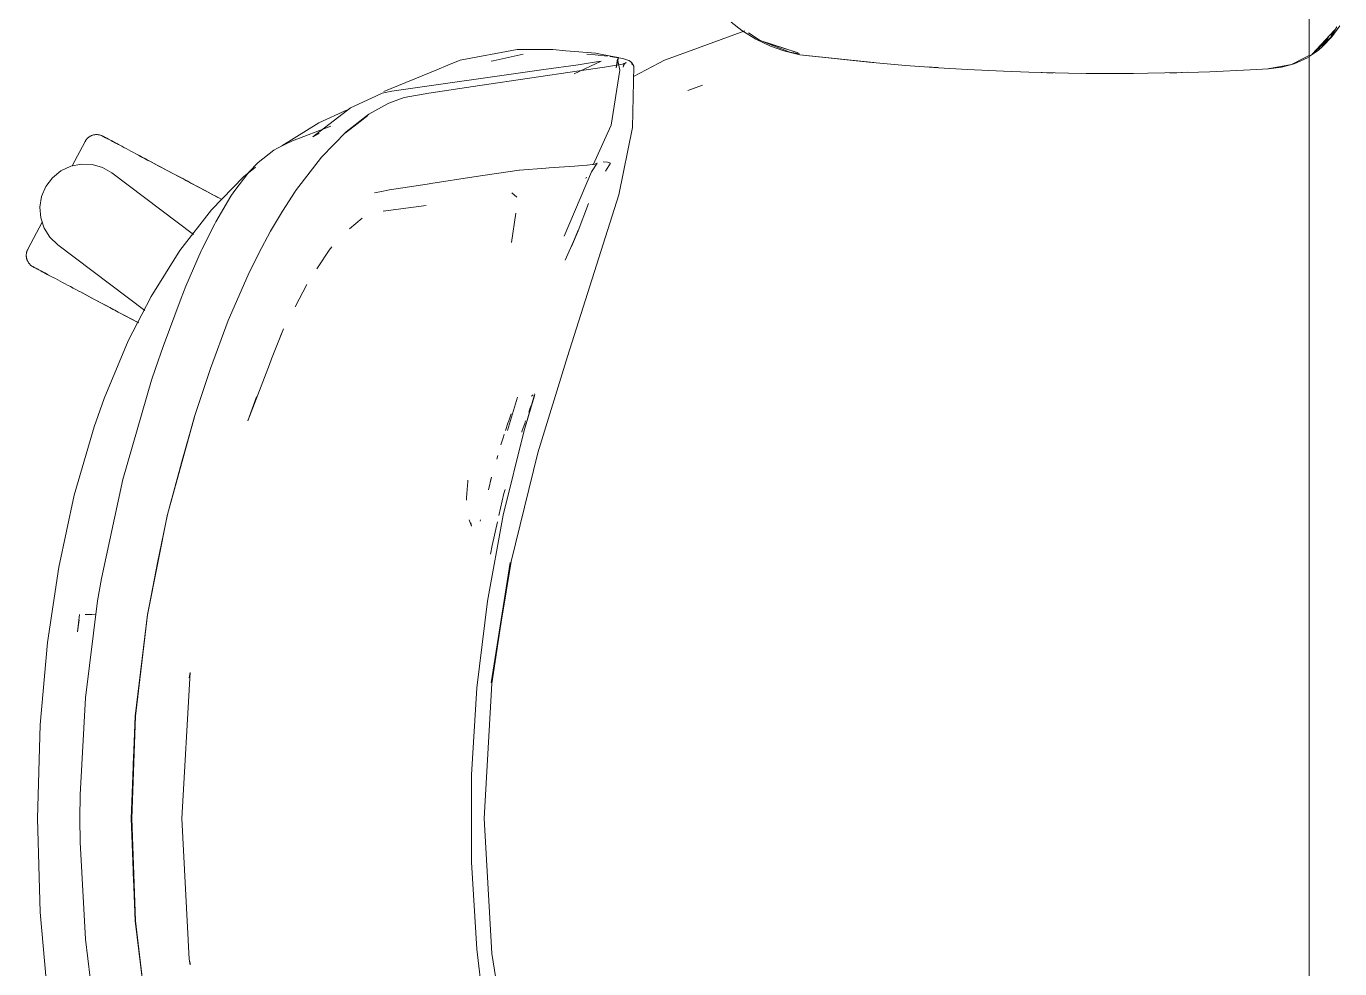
# Model space of a CAD drawing. Header units: millimetres. Extents: x 155927 to 326028, y -36033 to 97293.
# Drawn here: x 194301.8 to 194709.9, y 33483.2 to 33776 of the extents above; entities that cross this region are included whole.
import ezdxf

# ---------------------------------------------------------------- set-up
doc = ezdxf.new("R2010")
doc.units = ezdxf.units.MM
doc.header["$MEASUREMENT"] = 0
doc.layers.add('G-IMPT', color=8, linetype='CONTINUOUS', lineweight=9)
doc.layers.add('I-FURN', color=8, linetype='CONTINUOUS', lineweight=9)

msp = doc.modelspace()

# ---------------------------------------------------------------- linework, layer by layer
at = {"layer": 'G-IMPT'}
for p, q in [((194520.83, 33777.34), (194524.13, 33774.72)), ((194528.46, 33771.99), (194524.13, 33774.72)), ((194708.27, 33774.78), (194701.37, 33767.39)), ((194708.27, 33774.78), (194706.99, 33773.31)), ((194708.96, 33775.85), (194707.08, 33772.69)), ((194707.45, 33772.75), (194709.89, 33776.21)), ((194525.03, 33774.6), (194506.09, 33767.66)), ((194529.78, 33771.6), (194526.2, 33774.02)), ((194528.46, 33771.99), (194533.04, 33769.8)), ((194529.78, 33771.6), (194532.49, 33770.69)), ((194529.78, 33771.6), (194541.64, 33767.78)), ((194539, 33767.99), (194530.82, 33771.19)), ((194532.49, 33770.69), (194541.64, 33767.78)), ((194707.08, 33772.69), (194701.37, 33767.39)), ((194706.36, 33772.59), (194703.78, 33769.62)), ((194704.58, 33769.7), (194707.45, 33772.75)), ((194454.31, 33768.76), (194436.61, 33765.52)), ((194456.17, 33767.35), (194446.87, 33765.3)), ((194454.31, 33768.76), (194461.28, 33768.78)), ((194461.28, 33768.78), (194465.45, 33768.78)), ((194469.4, 33768.44), (194465.45, 33768.78)), ((194478.73, 33767.64), (194469.4, 33768.44)), ((194478.56, 33767.12), (194475.97, 33767.33)), ((194482.35, 33766.7), (194478.56, 33767.12)), ((194478.73, 33767.64), (194479.2, 33767.6)), ((194479.2, 33767.6), (194483.45, 33766.78)), ((194483.86, 33766.53), (194483.25, 33766.6)), ((194483.45, 33766.78), (194485.77, 33766.34)), ((194483.86, 33766.53), (194487.14, 33765.99)), ((194506.09, 33767.66), (194500.12, 33765.47)), ((194533.04, 33769.8), (194537.17, 33768.35)), ((194542.13, 33767.2), (194537.17, 33768.35)), ((194542.06, 33767.41), (194539, 33767.99)), ((194542.13, 33767.2), (194565.09, 33764.74)), ((194542.13, 33767.2), (194544.95, 33766.86)), ((194542.13, 33767.2), (194563.57, 33764.84)), ((194565.09, 33764.74), (194544.95, 33766.86)), ((194699.13, 33766.29), (194700.4, 33766.91)), ((194700.4, 33766.61), (194703.26, 33768.57)), ((194701.37, 33767.39), (194703.78, 33769.62)), ((194704.58, 33769.7), (194703.26, 33768.57)), ((194412.94, 33755.74), (194429.39, 33762.53)), ((194462.59, 33762.57), (194415.37, 33755.9)), ((194429.39, 33762.53), (194432.76, 33763.92)), ((194436.61, 33765.52), (194432.76, 33763.92)), ((194446.87, 33765.3), (194446.29, 33765.15)), ((194462.59, 33762.57), (194473.25, 33764.01)), ((194480.44, 33765.2), (194472.03, 33761.21)), ((194474.55, 33764.23), (194473.25, 33764.01)), ((194481.41, 33763.29), (194473.55, 33762.18)), ((194474.55, 33764.23), (194479.57, 33765.06)), ((194480.44, 33765.2), (194479.57, 33765.06)), ((194487.67, 33764.4), (194481.41, 33763.29)), ((194485.05, 33763.06), (194485.77, 33766.34)), ((194485.05, 33763.06), (194485.54, 33765.93)), ((194485.54, 33765.93), (194486.22, 33762.35)), ((194487.05, 33764.23), (194488.15, 33764.79)), ((194487.05, 33764.23), (194487.67, 33764.4)), ((194489, 33765.44), (194487.14, 33765.99)), ((194487.25, 33763.36), (194487.33, 33763.86)), ((194487.65, 33764.4), (194487.33, 33763.86)), ((194487.65, 33764.4), (194488.15, 33764.79)), ((194489, 33765.44), (194489.54, 33765.12)), ((194489.54, 33765.12), (194489.91, 33764.62)), ((194490.52, 33763.59), (194489.91, 33764.62)), ((194490.04, 33764), (194489.91, 33764.62)), ((194489.91, 33764.62), (194489.94, 33764.55)), ((194490.04, 33764), (194489.94, 33764.55)), ((194490.14, 33744.6), (194490.52, 33763.59)), ((194490.46, 33760.4), (194498.36, 33764.54)), ((194498.36, 33764.54), (194500.12, 33765.47)), ((194563.57, 33764.84), (194574.97, 33763.86)), ((194585.26, 33763.13), (194574.97, 33763.86)), ((194583.21, 33763.27), (194581.8, 33763.4)), ((194583.21, 33763.27), (194585.12, 33763.18)), ((194585.26, 33763.13), (194594.13, 33762.57)), ((194605.43, 33762.03), (194594.13, 33762.57)), ((194682.09, 33762.53), (194669.53, 33761.91)), ((194682.09, 33762.53), (194687.75, 33762.81)), ((194694.88, 33764.18), (194687.53, 33762.81)), ((194687.75, 33762.81), (194691.76, 33763.31)), ((194691.76, 33763.31), (194695.72, 33764.38)), ((194699.13, 33766.29), (194694.88, 33764.18)), ((194700.04, 33766.37), (194695.72, 33764.38)), ((194473.55, 33762.18), (194442.68, 33757.63)), ((194483.51, 33745.3), (194486.22, 33762.35)), ((194605.43, 33762.03), (194613.31, 33761.73)), ((194625.62, 33761.44), (194613.31, 33761.73)), ((194617.18, 33761.65), (194618.84, 33761.58)), ((194618.84, 33761.58), (194620.92, 33761.58)), ((194625.62, 33761.44), (194631.09, 33761.37)), ((194645.8, 33761.36), (194631.09, 33761.37)), ((194650.32, 33761.41), (194645.8, 33761.36)), ((194650.32, 33761.41), (194665.98, 33761.79)), ((194657.04, 33761.59), (194659.26, 33761.59)), ((194662.58, 33761.73), (194659.26, 33761.59)), ((194665.98, 33761.79), (194669.53, 33761.91)), ((194409.02, 33753.68), (194412.38, 33755.25)), ((194415.37, 33755.9), (194412.38, 33755.25)), ((194419.24, 33753.93), (194426.91, 33755.23)), ((194442.68, 33757.63), (194426.91, 33755.23)), ((194507.39, 33756.06), (194511.86, 33757.7)), ((194507.39, 33756.06), (194507.98, 33756.32)), ((194511.86, 33757.7), (194507.98, 33756.32)), ((194390.79, 33741.7), (194402.5, 33750.64)), ((194409.02, 33753.68), (194402.5, 33750.64)), ((194408.2, 33748.68), (194414.03, 33751.97)), ((194414.03, 33751.97), (194414.45, 33752.18)), ((194419.24, 33753.93), (194414.45, 33752.18)), ((194401.31, 33749.97), (194392.68, 33745.99)), ((194401.02, 33742.96), (194407.97, 33748.35)), ((194408.2, 33748.68), (194401.23, 33743.26)), ((194407.97, 33748.35), (194404.59, 33745.76)), ((194392.68, 33745.99), (194381.23, 33738.87)), ((194396.45, 33744.94), (194384.54, 33740.43)), ((194390.79, 33741.7), (194392.82, 33742.86)), ((194393.49, 33735.36), (194401.23, 33743.26)), ((194401.02, 33742.96), (194404.59, 33745.76)), ((194483.51, 33745.3), (194477.89, 33732.95)), ((194490.14, 33744.6), (194485.94, 33723.65)), ((194378.74, 33737.56), (194379.87, 33738.18)), ((194379.87, 33738.18), (194382.31, 33739.35)), ((194382.31, 33739.35), (194384.54, 33740.43)), ((194378.74, 33737.56), (194373.87, 33733.7)), ((194393.49, 33735.36), (194385.47, 33724.92)), ((194481.08, 33733.94), (194482.43, 33733.77)), ((194370.98, 33730.68), (194366.27, 33724.55)), ((194369.31, 33729.26), (194372.98, 33732.26)), ((194373.87, 33733.7), (194370.98, 33730.68)), ((194440.85, 33729.29), (194454.92, 33731.32)), ((194455, 33731.33), (194454.92, 33731.32)), ((194455, 33731.33), (194463.24, 33731.95)), ((194463.24, 33731.95), (194464.23, 33732.02)), ((194464.23, 33732.02), (194472.09, 33732.58)), ((194477.4, 33730.8), (194468.96, 33710.82)), ((194472.09, 33732.58), (194475.96, 33732.88)), ((194476.05, 33732.88), (194475.96, 33732.88)), ((194476.05, 33732.88), (194478.43, 33733.18)), ((194479.16, 33733.47), (194477.4, 33730.8)), ((194478.44, 33733.18), (194478.43, 33733.18)), ((194478.44, 33733.18), (194479.16, 33733.47)), ((194481.78, 33731.01), (194483.3, 33733.5)), ((194483.36, 33733.48), (194481.78, 33731.01)), ((194483.3, 33733.5), (194481.81, 33731.03)), ((194482.43, 33733.77), (194483.3, 33733.5)), ((194483.36, 33733.48), (194483.3, 33733.5)), ((194369.31, 33729.26), (194359.35, 33718.96)), ((194426.38, 33727), (194414.65, 33725.2)), ((194426.38, 33727), (194426.98, 33727.09)), ((194427.49, 33727.17), (194426.98, 33727.09)), ((194440.85, 33729.29), (194427.49, 33727.17)), ((194475.95, 33729.08), (194475.51, 33728.81)), ((194360.67, 33715.26), (194365.4, 33723.26)), ((194366.27, 33724.55), (194365.4, 33723.26)), ((194381.42, 33718.57), (194385.3, 33724.67)), ((194385.3, 33724.67), (194385.47, 33724.92)), ((194410.04, 33724.24), (194412.2, 33724.7)), ((194412.2, 33724.7), (194414.18, 33725.12)), ((194414.65, 33725.2), (194414.18, 33725.12)), ((194454.26, 33722.94), (194452.62, 33724.22)), ((194469.95, 33673.41), (194485.94, 33723.65)), ((194349.55, 33706.36), (194359.35, 33718.96)), ((194381.42, 33718.57), (194377.65, 33712.34)), ((194426.08, 33720.32), (194412.72, 33718.54)), ((194412.72, 33718.54), (194413.19, 33718.68)), ((194453.91, 33717.99), (194452.51, 33708.83)), ((194453.91, 33717.99), (194453.86, 33717.64)), ((194473.26, 33712.46), (194476.52, 33720.93)), ((194360.36, 33714.66), (194356.36, 33706.65)), ((194360.36, 33714.66), (194360.67, 33715.26)), ((194402.22, 33713.04), (194406.13, 33716.38)), ((194374.08, 33705.55), (194377.65, 33712.34)), ((194472.24, 33710.08), (194469.19, 33703.37)), ((194471.24, 33707.56), (194473.27, 33712.67)), ((194473.27, 33712.67), (194471.24, 33707.55)), ((194473.26, 33712.46), (194471.24, 33707.56)), ((194340.57, 33692.07), (194349.55, 33706.36)), ((194356.14, 33706.21), (194351.37, 33695.25)), ((194356.14, 33706.21), (194356.36, 33706.65)), ((194374.08, 33705.55), (194370.7, 33698.82)), ((194395.95, 33706.41), (194392.45, 33701.27)), ((194395.95, 33706.41), (194396.7, 33707.51)), ((194392.45, 33701.27), (194392.06, 33700.7)), ((194364.52, 33684.6), (194370.7, 33698.82)), ((194351.37, 33695.25), (194349.89, 33691.57)), ((194388.92, 33695.8), (194385.38, 33688.83)), ((194333.48, 33678.29), (194340.57, 33692.07)), ((194344.29, 33676.5), (194349.89, 33691.57)), ((194359.06, 33669.72), (194364.52, 33684.6)), ((194378.03, 33672.64), (194381.75, 33681.96)), ((194381.75, 33681.96), (194380.75, 33679.72)), ((194325.96, 33660.32), (194333.48, 33678.29)), ((194344.29, 33676.5), (194341.95, 33669.67)), ((194377.36, 33670.91), (194378.03, 33672.64)), ((194460.77, 33643.43), (194469.95, 33673.41)), ((194340.75, 33666.07), (194341.95, 33669.67)), ((194359.06, 33669.72), (194354.05, 33654.8)), ((194370.65, 33653.46), (194377.36, 33670.91)), ((194340.75, 33666.07), (194331.81, 33635.24)), ((194370.65, 33653.46), (194373.37, 33660.89)), ((194451.35, 33650.38), (194454.38, 33660.81)), ((194456.54, 33650.38), (194459.81, 33661.6)), ((194456.54, 33650.38), (194459.65, 33661.2)), ((194456.54, 33650.38), (194459.6, 33660.91)), ((194458.72, 33661.06), (194459.33, 33661.45)), ((194458.72, 33661.06), (194458.93, 33661.21)), ((194459.6, 33660.91), (194459.65, 33661.2)), ((194459.81, 33661.6), (194459.68, 33661.85)), ((194325.96, 33660.32), (194322.89, 33651.58)), ((194457.92, 33656.16), (194458.27, 33657.13)), ((194458.27, 33657.13), (194458.66, 33658.2)), ((194345.67, 33624.3), (194354.05, 33654.8)), ((194345.67, 33624.3), (194354.1, 33654.71)), ((194350.32, 33641.55), (194354.1, 33654.71)), ((194451.45, 33652.68), (194450.68, 33650.37)), ((194451.45, 33652.68), (194451.71, 33653.4)), ((194452.47, 33655.56), (194451.71, 33653.4)), ((194455.91, 33650.38), (194456.65, 33652.61)), ((194456.93, 33653.41), (194456.65, 33652.61)), ((194322.89, 33651.58), (194316.72, 33630.34)), ((194450.06, 33648.46), (194449.27, 33645.97)), ((194449.99, 33624.06), (194456.54, 33650.38)), ((194450.3, 33649.24), (194450.06, 33648.46)), ((194455.91, 33650.38), (194455.76, 33649.92)), ((194350.32, 33641.55), (194345.67, 33624.3)), ((194448.28, 33642.67), (194447.95, 33641.55)), ((194460.77, 33643.43), (194452.45, 33609.75)), ((194446.37, 33635.88), (194445.38, 33632.02)), ((194446.37, 33635.88), (194445.98, 33634.35)), ((194325.14, 33604.45), (194331.81, 33635.24)), ((194438.67, 33630.82), (194438.95, 33634.53)), ((194438.95, 33634.53), (194438.98, 33635.01)), ((194450.22, 33630.8), (194450.56, 33632.08)), ((194316.72, 33630.34), (194311.9, 33607.98)), ((194438.67, 33630.82), (194438.57, 33629.45)), ((194438.57, 33628.75), (194438.57, 33629.45)), ((194448.67, 33624.05), (194450.22, 33630.8)), ((194339.49, 33593.18), (194345.71, 33624.42)), ((194345.71, 33624.42), (194339.5, 33593.25)), ((194345.67, 33624.3), (194342.59, 33609.28)), ((194449.99, 33624.06), (194445.06, 33597.4)), ((194440.11, 33620.66), (194439.42, 33622.61)), ((194440.11, 33620.66), (194439.89, 33621.71)), ((194442.78, 33622.26), (194442.91, 33622.67)), ((194446.51, 33614.65), (194448.22, 33622.07)), ((194446.04, 33612.02), (194446.51, 33614.65)), ((194308.41, 33584.56), (194311.9, 33607.98)), ((194339.49, 33593.18), (194342.59, 33609.28)), ((194452.45, 33609.75), (194446.2, 33572.01)), ((194446.2, 33572.01), (194452.19, 33609.37)), ((194446.46, 33571.83), (194452.19, 33609.37)), ((194323.96, 33597.53), (194325.14, 33604.45)), ((194320.15, 33567.36), (194323.96, 33597.53)), ((194445.06, 33597.4), (194441.76, 33570.48)), ((194318.31, 33593.26), (194317.66, 33587.85)), ((194318.23, 33591.61), (194317.66, 33587.85)), ((194320.07, 33593.29), (194322.17, 33593.22)), ((194320.07, 33593.29), (194320.18, 33593.29)), ((194323.41, 33593.17), (194322.17, 33593.22)), ((194335.67, 33561.66), (194339.5, 33593.25)), ((194335.71, 33561.62), (194339.49, 33593.18)), ((194337.55, 33577.7), (194339.49, 33593.18)), ((194306.15, 33558.99), (194308.41, 33584.56)), ((194337.55, 33577.7), (194335.71, 33561.62)), ((194350.16, 33529.85), (194352.67, 33575.19)), ((194352.67, 33575.19), (194352.44, 33573.57)), ((194352.44, 33573.57), (194352.67, 33574.88)), ((194352.71, 33575.12), (194352.67, 33574.88)), ((194446.46, 33571.83), (194444.1, 33529.85)), ((194318.53, 33537.16), (194320.15, 33567.36)), ((194440.11, 33543.41), (194441.76, 33570.48)), ((194305.3, 33529.85), (194306.15, 33558.99)), ((194334.34, 33529.85), (194335.67, 33561.66)), ((194335.71, 33561.62), (194334.57, 33529.85)), ((194335.71, 33561.62), (194335.04, 33546.73)), ((194335.04, 33546.73), (194334.57, 33529.85)), ((194440.11, 33516.29), (194440.11, 33543.41)), ((194318.53, 33537.16), (194318.44, 33529.85)), ((194306.15, 33500.7), (194305.3, 33529.85)), ((194318.53, 33522.53), (194318.44, 33529.85)), ((194335.67, 33498.03), (194334.34, 33529.85)), ((194335.04, 33512.96), (194334.57, 33529.85)), ((194335.71, 33498.07), (194334.57, 33529.85)), ((194350.11, 33529.85), (194352.44, 33486.12)), ((194350.16, 33529.85), (194352.44, 33486.12)), ((194446.46, 33487.86), (194444.1, 33529.85)), ((194318.53, 33522.53), (194320.15, 33492.33)), ((194440.11, 33516.29), (194441.76, 33489.21)), ((194335.04, 33512.96), (194335.71, 33498.07)), ((194308.41, 33475.13), (194306.15, 33500.7)), ((194335.67, 33498.03), (194339.5, 33466.44)), ((194335.71, 33498.07), (194339.49, 33466.52)), ((194335.71, 33498.07), (194337.55, 33481.99)), ((194320.15, 33492.33), (194323.96, 33462.16)), ((194445.06, 33462.3), (194441.76, 33489.21)), ((194352.44, 33486.12), (194352.7, 33484.34)), ((194352.44, 33486.12), (194352.67, 33484.81)), ((194452.45, 33449.94), (194446.46, 33487.86)), ((194352.71, 33484.57), (194352.67, 33484.81))]:
    msp.add_line(p, q, dxfattribs=at)
at = {"layer": 'I-FURN'}
for p, q in [((194700.4, 34207.61), (194700.4, 32807.61)), ((194700.4, 32807.61), (194700.4, 34207.61)), ((194321.76, 33741.9), (194321.91, 33741.98)), ((194321.91, 33741.98), (194322.06, 33742.04)), ((194322.06, 33742.04), (194322.21, 33742.1)), ((194322.21, 33742.1), (194322.36, 33742.16)), ((194322.36, 33742.16), (194322.51, 33742.2)), ((194322.51, 33742.2), (194322.67, 33742.25)), ((194322.67, 33742.25), (194322.82, 33742.28)), ((194322.82, 33742.28), (194322.98, 33742.31)), ((194322.98, 33742.31), (194323.14, 33742.33)), ((194323.14, 33742.33), (194323.3, 33742.35)), ((194323.3, 33742.35), (194323.46, 33742.36)), ((194323.46, 33742.36), (194323.62, 33742.36)), ((194323.62, 33742.36), (194323.79, 33742.36)), ((194323.79, 33742.36), (194323.95, 33742.35)), ((194323.95, 33742.35), (194324.11, 33742.34)), ((194324.11, 33742.34), (194324.27, 33742.31)), ((194324.27, 33742.31), (194324.43, 33742.28)), ((194324.43, 33742.28), (194324.58, 33742.25)), ((194324.58, 33742.25), (194324.74, 33742.21)), ((194324.74, 33742.21), (194324.89, 33742.16)), ((194324.89, 33742.16), (194325.05, 33742.11)), ((194325.05, 33742.11), (194325.2, 33742.05)), ((194325.2, 33742.05), (194325.34, 33741.98)), ((194325.34, 33741.98), (194325.49, 33741.91)), ((194320.07, 33740.23), (194316.04, 33732.64)), ((194320.07, 33740.23), (194320.15, 33740.37)), ((194320.15, 33740.37), (194320.24, 33740.5)), ((194320.24, 33740.5), (194320.33, 33740.64)), ((194320.33, 33740.64), (194320.42, 33740.77)), ((194320.42, 33740.77), (194320.52, 33740.89)), ((194320.52, 33740.89), (194320.63, 33741.02)), ((194320.63, 33741.02), (194320.74, 33741.13)), ((194320.74, 33741.13), (194320.85, 33741.25)), ((194320.85, 33741.25), (194320.97, 33741.36)), ((194320.97, 33741.36), (194321.09, 33741.46)), ((194321.09, 33741.46), (194321.22, 33741.56)), ((194321.22, 33741.56), (194321.35, 33741.65)), ((194321.35, 33741.65), (194321.49, 33741.74)), ((194321.49, 33741.74), (194321.62, 33741.83)), ((194321.62, 33741.83), (194321.76, 33741.9)), ((194325.49, 33741.91), (194325.53, 33741.89)), ((194325.53, 33741.89), (194325.55, 33741.88)), ((194325.57, 33741.87), (194325.53, 33741.89)), ((194325.53, 33741.89), (194325.53, 33741.89)), ((194325.55, 33741.88), (194325.61, 33741.85)), ((194325.66, 33741.82), (194325.57, 33741.87)), ((194325.61, 33741.85), (194325.71, 33741.8)), ((194325.78, 33741.76), (194325.66, 33741.82)), ((194325.71, 33741.8), (194325.85, 33741.72)), ((194325.94, 33741.67), (194325.78, 33741.76)), ((194325.85, 33741.72), (194326.03, 33741.63)), ((194326.14, 33741.56), (194325.94, 33741.67)), ((194326.03, 33741.63), (194326.25, 33741.51)), ((194326.38, 33741.44), (194326.14, 33741.56)), ((194326.25, 33741.51), (194326.5, 33741.37)), ((194326.66, 33741.29), (194326.38, 33741.44)), ((194326.5, 33741.37), (194326.8, 33741.21)), ((194326.98, 33741.12), (194326.66, 33741.29)), ((194326.8, 33741.21), (194327.14, 33741.03)), ((194327.33, 33740.93), (194326.98, 33741.12)), ((194327.14, 33741.03), (194327.51, 33740.84)), ((194327.73, 33740.72), (194327.33, 33740.93)), ((194327.51, 33740.84), (194327.92, 33740.62)), ((194328.16, 33740.49), (194327.73, 33740.72)), ((194327.92, 33740.62), (194328.37, 33740.38)), ((194328.62, 33740.25), (194328.16, 33740.49)), ((194328.37, 33740.38), (194328.85, 33740.12)), ((194329.12, 33739.98), (194328.62, 33740.25)), ((194328.85, 33740.12), (194329.37, 33739.85)), ((194329.66, 33739.69), (194329.12, 33739.98)), ((194329.37, 33739.85), (194329.92, 33739.56)), ((194330.23, 33739.39), (194329.66, 33739.69)), ((194329.92, 33739.56), (194330.5, 33739.25)), ((194330.83, 33739.07), (194330.23, 33739.39)), ((194331.46, 33738.73), (194330.83, 33739.07)), ((194332.13, 33738.38), (194331.46, 33738.73)), ((194332.82, 33738.01), (194332.13, 33738.38)), ((194333.54, 33737.63), (194332.82, 33738.01)), ((194334.29, 33737.23), (194333.54, 33737.63)), ((194335.07, 33736.82), (194334.29, 33737.23)), ((194335.87, 33736.39), (194335.07, 33736.82)), ((194336.69, 33735.95), (194335.87, 33736.39)), ((194336.25, 33736.19), (194337.08, 33735.75)), ((194337.54, 33735.5), (194336.69, 33735.95)), ((194337.08, 33735.75), (194337.94, 33735.29)), ((194338.41, 33735.04), (194337.54, 33735.5)), ((194337.94, 33735.29), (194338.81, 33734.83)), ((194339.3, 33734.57), (194338.41, 33735.04)), ((194338.81, 33734.83), (194339.71, 33734.35)), ((194340.2, 33734.09), (194339.3, 33734.57)), ((194339.71, 33734.35), (194340.62, 33733.86)), ((194341.12, 33733.6), (194340.2, 33734.09)), ((194340.62, 33733.86), (194341.55, 33733.37)), ((194309.92, 33728.98), (194312.54, 33731.11)), ((194312.54, 33731.11), (194315.59, 33732.55)), ((194315.59, 33732.55), (194318.89, 33733.22)), ((194318.89, 33733.22), (194322.26, 33733.08)), ((194322.26, 33733.08), (194325.5, 33732.14)), ((194325.5, 33732.14), (194328.42, 33730.45)), ((194328.42, 33730.45), (194353.74, 33711.37)), ((194342.06, 33733.1), (194341.12, 33733.6)), ((194341.55, 33733.37), (194342.5, 33732.87)), ((194343.01, 33732.59), (194342.06, 33733.1)), ((194342.5, 33732.87), (194343.46, 33732.36)), ((194343.98, 33732.08), (194343.01, 33732.59)), ((194343.46, 33732.36), (194344.42, 33731.84)), ((194344.95, 33731.56), (194343.98, 33732.08)), ((194344.42, 33731.84), (194345.4, 33731.32)), ((194345.94, 33731.04), (194344.95, 33731.56)), ((194345.4, 33731.32), (194346.39, 33730.8)), ((194346.93, 33730.51), (194345.94, 33731.04)), ((194346.39, 33730.8), (194347.38, 33730.27)), ((194347.92, 33729.98), (194346.93, 33730.51)), ((194347.38, 33730.27), (194348.38, 33729.74)), ((194348.92, 33729.45), (194347.92, 33729.98)), ((194348.38, 33729.74), (194349.39, 33729.2)), ((194306.56, 33723.18), (194307.89, 33726.28)), ((194307.89, 33726.28), (194309.92, 33728.98)), ((194349.93, 33728.92), (194348.92, 33729.45)), ((194349.39, 33729.2), (194350.39, 33728.67)), ((194350.93, 33728.38), (194349.93, 33728.92)), ((194350.39, 33728.67), (194351.4, 33728.14)), ((194351.94, 33727.85), (194350.93, 33728.38)), ((194351.4, 33728.14), (194352.4, 33727.6)), ((194352.94, 33727.31), (194351.94, 33727.85)), ((194352.4, 33727.6), (194353.4, 33727.07)), ((194353.94, 33726.78), (194352.94, 33727.31)), ((194353.4, 33727.07), (194354.4, 33726.54)), ((194354.94, 33726.25), (194353.94, 33726.78)), ((194354.4, 33726.54), (194355.39, 33726.01)), ((194355.92, 33725.73), (194354.94, 33726.25)), ((194355.39, 33726.01), (194356.37, 33725.49)), ((194356.9, 33725.21), (194355.92, 33725.73)), ((194306.02, 33719.85), (194306.56, 33723.18)), ((194356.37, 33725.49), (194357.35, 33724.97)), ((194357.87, 33724.69), (194356.9, 33725.21)), ((194357.35, 33724.97), (194358.31, 33724.46)), ((194358.83, 33724.18), (194357.87, 33724.69)), ((194358.31, 33724.46), (194359.26, 33723.95)), ((194359.77, 33723.68), (194358.83, 33724.18)), ((194359.26, 33723.95), (194360.2, 33723.45)), ((194360.7, 33723.19), (194359.77, 33723.68)), ((194360.2, 33723.45), (194361.12, 33722.96)), ((194361.61, 33722.7), (194360.7, 33723.19)), ((194361.12, 33722.96), (194362.03, 33722.48)), ((194362.51, 33722.23), (194361.61, 33722.7)), ((194306.28, 33716.49), (194306.02, 33719.85)), ((194306.73, 33715.14), (194302.26, 33706.73)), ((194307.35, 33713.29), (194306.28, 33716.49)), ((194309.15, 33710.44), (194307.35, 33713.29)), ((194311.58, 33708.1), (194309.15, 33710.44)), ((194301.8, 33705.15), (194301.82, 33705.31)), ((194301.82, 33705.31), (194301.84, 33705.47)), ((194301.84, 33705.47), (194301.87, 33705.63)), ((194301.87, 33705.63), (194301.91, 33705.78)), ((194301.91, 33705.78), (194301.95, 33705.94)), ((194301.95, 33705.94), (194301.99, 33706.09)), ((194301.99, 33706.09), (194302.05, 33706.25)), ((194302.05, 33706.25), (194302.11, 33706.4)), ((194302.11, 33706.4), (194302.17, 33706.54)), ((194302.17, 33706.54), (194302.24, 33706.69)), ((194302.24, 33706.69), (194302.26, 33706.73)), ((194338.64, 33687.7), (194311.58, 33708.1)), ((194301.79, 33704.99), (194301.8, 33705.15)), ((194301.79, 33704.83), (194301.79, 33704.99)), ((194301.8, 33704.66), (194301.79, 33704.83)), ((194301.81, 33704.5), (194301.8, 33704.66)), ((194301.82, 33704.34), (194301.81, 33704.5)), ((194301.84, 33704.18), (194301.82, 33704.34)), ((194301.87, 33704.03), (194301.84, 33704.18)), ((194301.91, 33703.87), (194301.87, 33704.03)), ((194301.95, 33703.71), (194301.91, 33703.87)), ((194302, 33703.56), (194301.95, 33703.71)), ((194302.05, 33703.41), (194302, 33703.56)), ((194302.11, 33703.26), (194302.05, 33703.41)), ((194302.18, 33703.11), (194302.11, 33703.26)), ((194302.25, 33702.97), (194302.18, 33703.11)), ((194302.33, 33702.82), (194302.25, 33702.97)), ((194302.41, 33702.69), (194302.33, 33702.82)), ((194302.5, 33702.55), (194302.41, 33702.69)), ((194302.59, 33702.42), (194302.5, 33702.55)), ((194302.69, 33702.29), (194302.59, 33702.42)), ((194302.8, 33702.17), (194302.69, 33702.29)), ((194302.91, 33702.05), (194302.8, 33702.17)), ((194303.02, 33701.94), (194302.91, 33702.05)), ((194303.14, 33701.83), (194303.02, 33701.94)), ((194303.26, 33701.72), (194303.14, 33701.83)), ((194303.39, 33701.62), (194303.26, 33701.72)), ((194303.52, 33701.53), (194303.39, 33701.62)), ((194303.65, 33701.44), (194303.52, 33701.53)), ((194303.79, 33701.35), (194303.65, 33701.44)), ((194303.93, 33701.28), (194303.79, 33701.35)), ((194303.94, 33701.27), (194303.93, 33701.28)), ((194303.93, 33701.28), (194303.95, 33701.27)), ((194303.98, 33701.25), (194303.94, 33701.27)), ((194303.95, 33701.27), (194304.01, 33701.23)), ((194304.06, 33701.21), (194303.98, 33701.25)), ((194304.01, 33701.23), (194304.11, 33701.18)), ((194304.18, 33701.14), (194304.06, 33701.21)), ((194304.11, 33701.18), (194304.25, 33701.11)), ((194304.34, 33701.06), (194304.18, 33701.14)), ((194304.25, 33701.11), (194304.43, 33701.01)), ((194304.54, 33700.95), (194304.34, 33701.06)), ((194304.43, 33701.01), (194304.65, 33700.89)), ((194304.78, 33700.82), (194304.54, 33700.95)), ((194304.65, 33700.89), (194304.91, 33700.76)), ((194305.06, 33700.67), (194304.78, 33700.82)), ((194304.91, 33700.76), (194305.21, 33700.6)), ((194305.38, 33700.5), (194305.06, 33700.67)), ((194305.21, 33700.6), (194305.54, 33700.42)), ((194305.74, 33700.31), (194305.38, 33700.5)), ((194305.54, 33700.42), (194305.91, 33700.22)), ((194306.13, 33700.11), (194305.74, 33700.31)), ((194305.91, 33700.22), (194306.32, 33700)), ((194306.56, 33699.88), (194306.13, 33700.11)), ((194306.32, 33700), (194306.77, 33699.77)), ((194307.03, 33699.63), (194306.56, 33699.88)), ((194306.77, 33699.77), (194307.25, 33699.51)), ((194307.53, 33699.36), (194307.03, 33699.63)), ((194307.25, 33699.51), (194307.77, 33699.23)), ((194308.06, 33699.08), (194307.53, 33699.36)), ((194307.77, 33699.23), (194308.32, 33698.94)), ((194308.63, 33698.78), (194308.06, 33699.08)), ((194308.32, 33698.94), (194308.9, 33698.63)), ((194308.9, 33698.63), (194309.52, 33698.3)), ((194309.52, 33698.3), (194310.17, 33697.96)), ((194310.17, 33697.96), (194310.85, 33697.6)), ((194310.85, 33697.6), (194311.55, 33697.22)), ((194311.55, 33697.22), (194312.29, 33696.83)), ((194312.29, 33696.83), (194313.05, 33696.43)), ((194313.05, 33696.43), (194313.84, 33696.01)), ((194313.84, 33696.01), (194314.65, 33695.58)), ((194314.65, 33695.58), (194315.49, 33695.13)), ((194315.49, 33695.13), (194316.34, 33694.68)), ((194316.34, 33694.68), (194317.22, 33694.21)), ((194317.22, 33694.21), (194318.12, 33693.73)), ((194318.61, 33693.47), (194317.7, 33693.95)), ((194318.12, 33693.73), (194319.03, 33693.25)), ((194319.53, 33692.98), (194318.61, 33693.47)), ((194319.03, 33693.25), (194319.96, 33692.75)), ((194320.47, 33692.48), (194319.53, 33692.98)), ((194319.96, 33692.75), (194320.9, 33692.25)), ((194321.42, 33691.98), (194320.47, 33692.48)), ((194320.9, 33692.25), (194321.86, 33691.74)), ((194322.38, 33691.47), (194321.42, 33691.98)), ((194321.86, 33691.74), (194322.83, 33691.23)), ((194323.36, 33690.95), (194322.38, 33691.47)), ((194322.83, 33691.23), (194323.81, 33690.71)), ((194324.34, 33690.42), (194323.36, 33690.95)), ((194323.81, 33690.71), (194324.79, 33690.18)), ((194325.33, 33689.9), (194324.34, 33690.42)), ((194324.79, 33690.18), (194325.79, 33689.65)), ((194326.33, 33689.37), (194325.33, 33689.9)), ((194325.79, 33689.65), (194326.79, 33689.12)), ((194327.33, 33688.83), (194326.33, 33689.37)), ((194326.79, 33689.12), (194327.79, 33688.59)), ((194328.33, 33688.3), (194327.33, 33688.83)), ((194327.79, 33688.59), (194328.8, 33688.05)), ((194329.34, 33687.77), (194328.33, 33688.3)), ((194328.8, 33688.05), (194329.8, 33687.52)), ((194330.34, 33687.23), (194329.34, 33687.77)), ((194329.8, 33687.52), (194330.81, 33686.99)), ((194331.35, 33686.7), (194330.34, 33687.23)), ((194330.81, 33686.99), (194331.81, 33686.45)), ((194332.35, 33686.17), (194331.35, 33686.7)), ((194331.81, 33686.45), (194332.8, 33685.92)), ((194333.34, 33685.64), (194332.35, 33686.17)), ((194332.8, 33685.92), (194333.79, 33685.4)), ((194334.33, 33685.11), (194333.34, 33685.64)), ((194333.79, 33685.4), (194334.78, 33684.87)), ((194335.31, 33684.59), (194334.33, 33685.11)), ((194334.78, 33684.87), (194335.75, 33684.36)), ((194336.27, 33684.08), (194335.31, 33684.59)), ((194335.75, 33684.36), (194336.72, 33683.84))]:
    msp.add_line(p, q, dxfattribs=at)

doc.saveas('drawing.dxf')
